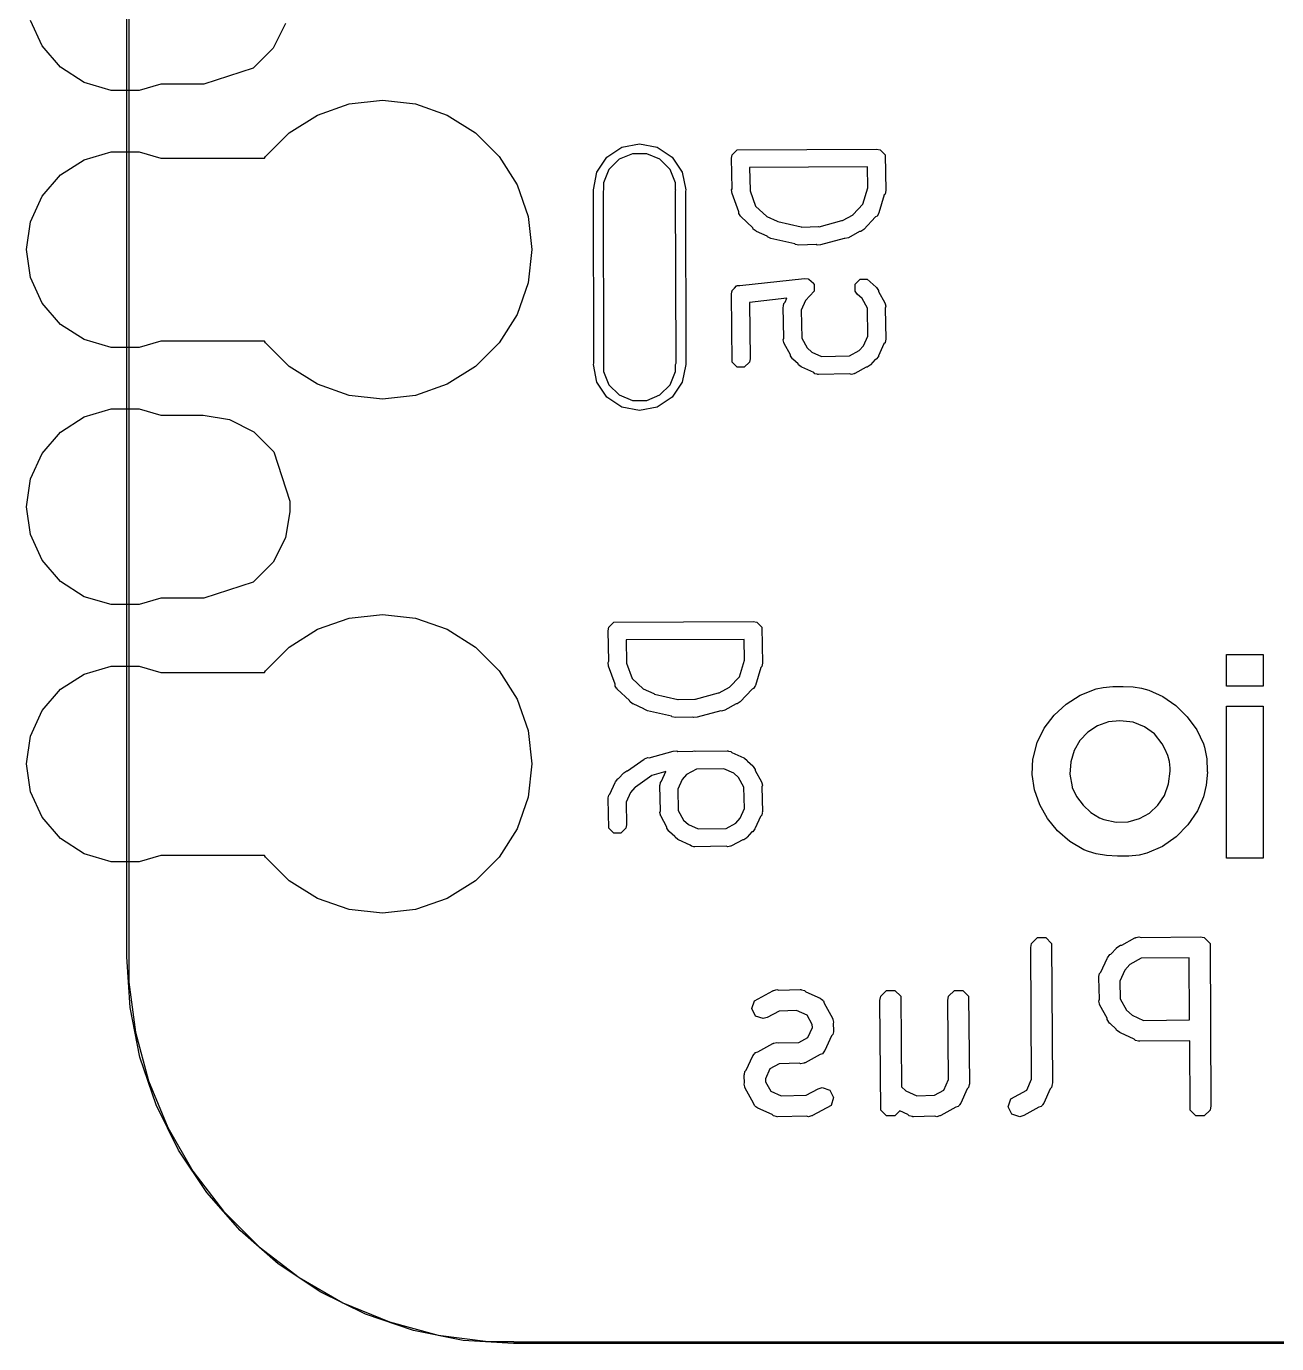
# Model space of a CAD drawing. Extents: x 139.1 to 157.9, y -115.6 to -94.4.
# Drawn here: x 139.11 to 145.28, y -115.58 to -109.07 of the extents above; entities that cross this region are included whole.
import ezdxf

# ---------------------------------------------------------------- set-up
doc = ezdxf.new("R2010")
doc.units = 0
doc.layers.add('BLACK', color=7, linetype='CONTINUOUS')

msp = doc.modelspace()

# ---------------------------------------------------------------- linework, layer by layer
at = {"layer": 'BLACK', "linetype": 'CONTINUOUS'}
for p, q in [((139.60648, -113.664927), (139.6061, -96.3411)), ((139.615719, -96.342272), (139.6161, -113.6661)), ((139.187784, -109.166387), (139.130071, -109.040014)), ((140.390669, -109.056129), (140.329245, -109.176678)), ((139.278762, -109.271381), (139.187784, -109.166387)), ((140.329245, -109.176678), (140.230643, -109.27528)), ((139.395636, -109.346491), (139.278762, -109.271381)), ((140.230643, -109.27528), (139.987446, -109.3543)), ((139.528936, -109.385632), (139.395636, -109.346491)), ((139.774569, -109.3543), (139.667864, -109.385632)), ((139.987446, -109.3543), (139.774569, -109.3543)), ((139.667864, -109.385632), (139.528936, -109.385632)), ((140.704157, -109.452906), (140.8684, -109.4344)), ((140.8684, -109.4344), (141.032643, -109.452906)), ((140.54815, -109.507495), (140.704157, -109.452906)), ((141.032643, -109.452906), (141.18865, -109.507495)), ((140.408202, -109.59543), (140.54815, -109.507495)), ((141.18865, -109.507495), (141.328598, -109.59543)), ((140.29133, -109.712302), (140.408202, -109.59543)), ((141.328598, -109.59543), (141.44547, -109.712302)), ((139.395636, -109.728509), (139.528936, -109.689368)), ((139.528936, -109.689368), (139.667864, -109.689368)), ((139.667864, -109.689368), (139.774569, -109.7207)), ((141.977038, -109.715838), (142.051072, -109.666371)), ((142.102954, -109.699), (142.037458, -109.726129)), ((142.051072, -109.666371), (142.1384, -109.649)), ((142.173846, -109.699), (142.102954, -109.699)), ((142.1384, -109.649), (142.225728, -109.666371)), ((142.239342, -109.726129), (142.173846, -109.699)), ((142.225728, -109.666371), (142.299762, -109.715838)), ((142.596081, -109.70375), (142.620825, -109.679006)), ((142.620825, -109.679006), (143.308881, -109.675526)), ((143.308881, -109.675526), (143.326377, -109.679006)), ((143.326377, -109.679006), (143.351121, -109.70375)), ((139.278762, -109.803619), (139.395636, -109.728509)), ((139.774569, -109.7207), (140.286053, -109.7207)), ((140.286053, -109.7207), (140.29133, -109.712302)), ((141.44547, -109.712302), (141.533405, -109.85225)), ((141.927571, -109.789872), (141.977038, -109.715838)), ((142.037458, -109.726129), (141.987329, -109.776258)), ((142.289471, -109.776258), (142.239342, -109.726129)), ((142.299762, -109.715838), (142.349229, -109.789872)), ((142.592601, -109.721246), (142.596081, -109.70375)), ((142.595561, -109.87197), (142.592601, -109.721246)), ((143.263996, -109.763801), (142.681798, -109.766746)), ((143.265996, -109.865586), (143.263996, -109.763801)), ((143.351121, -109.70375), (143.354601, -109.880903)), ((139.187784, -109.908613), (139.278762, -109.803619)), ((141.9102, -109.8772), (141.927571, -109.789872)), ((141.987329, -109.776258), (141.9602, -109.841754)), ((142.3166, -109.841754), (142.289471, -109.776258)), ((142.349229, -109.789872), (142.3666, -109.8772)), ((142.681798, -109.766746), (142.684041, -109.880903)), ((141.533405, -109.85225), (141.587994, -110.008257)), ((141.910594, -109.878415), (141.9102, -109.8772)), ((141.9102, -109.8804), (141.910594, -109.878415)), ((141.912069, -110.733446), (141.9102, -109.8804)), ((141.9602, -109.8772), (141.958323, -109.882974)), ((141.958323, -109.882974), (141.9602, -110.7392)), ((141.9602, -109.841754), (141.9602, -109.8772)), ((142.3166, -109.8772), (142.3166, -109.841754)), ((142.316994, -109.878415), (142.3166, -109.8772)), ((142.3166, -109.8804), (142.316994, -109.878415)), ((142.318469, -110.733446), (142.3166, -109.8804)), ((142.3666, -109.8772), (142.364723, -109.882974)), ((142.364723, -109.882974), (142.3666, -110.7392)), ((142.592716, -109.877662), (142.595561, -109.87197)), ((142.594947, -109.895361), (142.592716, -109.877662)), ((142.628012, -109.985631), (142.594947, -109.895361)), ((142.684041, -109.880903), (142.683967, -109.88127)), ((142.683967, -109.88127), (142.71166, -109.956872)), ((143.240836, -109.948404), (143.265507, -109.866445)), ((143.265507, -109.866445), (143.265996, -109.865586)), ((143.354601, -109.880903), (143.351121, -109.898399)), ((139.130071, -110.034986), (139.187784, -109.908613)), ((142.71166, -109.956872), (142.766179, -110.007983)), ((143.192828, -109.999615), (143.240836, -109.948404)), ((143.347005, -109.902514), (143.320324, -109.991155)), ((143.351121, -109.898399), (143.347005, -109.902514)), ((141.587994, -110.008257), (141.6065, -110.1725)), ((142.628012, -109.994194), (142.628012, -109.985631)), ((142.634953, -110.004581), (142.628012, -109.994194)), ((142.635712, -110.006653), (142.634953, -110.004581)), ((142.636651, -110.007122), (142.635712, -110.006653)), ((142.637923, -110.009026), (142.636651, -110.007122)), ((142.697785, -110.065145), (142.637923, -110.009026)), ((142.766179, -110.007983), (142.818425, -110.031598)), ((143.141135, -110.02799), (143.192641, -109.999667)), ((143.192641, -109.999667), (143.192828, -109.999615)), ((143.303998, -110.010398), (143.245416, -110.072889)), ((143.31149, -110.006653), (143.303998, -110.010398)), ((143.317663, -109.995822), (143.31149, -110.006653)), ((143.31919, -109.994194), (143.317663, -109.995822)), ((143.320324, -109.991155), (143.31919, -109.993144)), ((143.31919, -109.993144), (143.31919, -109.994194)), ((139.1103, -110.1725), (139.130071, -110.034986)), ((142.699576, -110.070516), (142.697785, -110.065145)), ((142.713669, -110.081453), (142.699576, -110.070516)), ((142.716589, -110.082772), (142.713669, -110.081453)), ((142.716618, -110.0828), (142.716589, -110.082772)), ((142.716649, -110.0828), (142.716618, -110.0828)), ((142.76914, -110.106526), (142.716649, -110.0828)), ((142.818425, -110.031598), (142.821684, -110.034127)), ((142.821684, -110.034127), (142.936793, -110.060068)), ((142.936793, -110.060068), (142.939251, -110.061229)), ((142.939251, -110.061229), (143.021498, -110.058703)), ((143.021498, -110.058703), (143.024666, -110.059333)), ((143.024666, -110.059333), (143.138135, -110.028136)), ((143.138135, -110.028136), (143.141135, -110.02799)), ((143.225287, -110.0828), (143.16967, -110.113384)), ((143.230584, -110.0828), (143.225287, -110.0828)), ((143.245416, -110.072889), (143.230584, -110.0828)), ((142.77076, -110.109226), (142.76914, -110.106526)), ((142.786889, -110.116846), (142.77076, -110.109226)), ((142.90501, -110.143465), (142.786889, -110.116846)), ((142.908208, -110.146663), (142.90501, -110.143465)), ((142.925704, -110.150143), (142.908208, -110.146663)), ((143.01122, -110.147516), (142.925704, -110.150143)), ((143.014769, -110.149645), (143.01122, -110.147516)), ((143.032587, -110.148778), (143.014769, -110.149645)), ((143.14872, -110.116847), (143.032587, -110.148778)), ((143.152465, -110.118096), (143.14872, -110.116847)), ((143.16967, -110.113384), (143.152465, -110.118096)), ((139.130071, -110.310014), (139.1103, -110.1725)), ((141.6065, -110.1725), (141.587994, -110.336743)), ((139.187784, -110.436387), (139.130071, -110.310014)), ((141.587994, -110.336743), (141.533405, -110.49275)), ((142.606966, -110.363424), (142.616709, -110.351517)), ((142.616709, -110.351517), (142.619142, -110.351248)), ((142.619142, -110.351248), (142.620825, -110.349566)), ((142.620825, -110.349566), (142.634381, -110.349566)), ((142.634381, -110.349566), (142.953086, -110.314381)), ((142.953086, -110.314381), (142.970841, -110.316103)), ((142.970841, -110.316103), (142.972712, -110.317634)), ((142.972712, -110.317634), (142.975131, -110.317634)), ((142.975131, -110.317634), (142.986013, -110.328516)), ((142.986013, -110.328516), (142.997925, -110.338262)), ((142.997925, -110.338262), (142.998165, -110.340668)), ((142.998165, -110.340668), (142.999874, -110.342377)), ((142.999874, -110.342377), (142.999874, -110.357755)), ((143.202778, -110.342377), (143.227521, -110.317634)), ((143.202778, -110.377371), (143.202778, -110.342377)), ((143.227521, -110.317634), (143.262515, -110.317634)), ((143.262515, -110.317634), (143.306751, -110.357215)), ((142.592601, -110.391806), (142.594776, -110.380867)), ((142.596081, -110.728616), (142.592601, -110.391806)), ((142.59455, -110.3786), (142.595445, -110.377505)), ((142.594776, -110.380867), (142.59455, -110.3786)), ((142.595445, -110.377505), (142.596081, -110.37431)), ((142.596081, -110.37431), (142.606966, -110.363424)), ((142.866147, -110.412649), (142.681168, -110.43307)), ((142.857149, -110.432555), (142.866147, -110.412649)), ((142.999875, -110.37737), (142.958293, -110.423843)), ((142.999874, -110.357755), (143.001407, -110.37308)), ((143.001407, -110.37308), (142.999874, -110.374952)), ((142.999874, -110.374952), (142.999875, -110.37737)), ((143.212689, -110.392203), (143.202778, -110.377371)), ((143.236987, -110.413944), (143.212689, -110.392203)), ((143.26328, -110.461758), (143.236987, -110.413944)), ((143.306751, -110.357215), (143.306906, -110.357267)), ((143.306906, -110.357267), (143.306999, -110.357437)), ((143.306999, -110.357437), (143.309279, -110.359477)), ((143.309279, -110.359477), (143.31919, -110.37431)), ((143.31919, -110.37431), (143.31919, -110.379605)), ((143.31919, -110.379605), (143.349774, -110.435223)), ((139.278762, -110.541381), (139.187784, -110.436387)), ((142.681168, -110.43307), (142.684041, -110.71112)), ((142.848052, -110.455669), (142.848498, -110.453422)), ((142.85108, -110.609828), (142.848052, -110.455669)), ((142.848167, -110.452427), (142.849113, -110.450333)), ((142.848498, -110.453422), (142.848167, -110.452427)), ((142.849113, -110.450333), (142.851532, -110.438173)), ((142.851532, -110.438173), (142.857149, -110.432555)), ((142.958293, -110.423843), (142.93667, -110.471679)), ((142.93667, -110.471679), (142.939372, -110.609235)), ((143.265982, -110.599315), (143.26328, -110.461758)), ((143.349774, -110.435223), (143.350378, -110.43743)), ((143.350378, -110.43743), (143.351121, -110.438173)), ((143.351121, -110.438173), (143.351162, -110.440293)), ((143.351162, -110.440293), (143.354486, -110.452428)), ((143.354486, -110.452428), (143.351572, -110.461167)), ((143.351572, -110.461167), (143.354601, -110.615326)), ((139.395636, -110.616491), (139.278762, -110.541381)), ((141.533405, -110.49275), (141.44547, -110.632698)), ((142.848167, -110.618568), (142.85108, -110.609828)), ((142.939372, -110.609235), (142.965666, -110.65705)), ((143.24436, -110.647151), (143.265982, -110.599315)), ((139.528936, -110.655632), (139.395636, -110.616491)), ((139.667864, -110.655632), (139.528936, -110.655632)), ((139.774569, -110.6243), (139.667864, -110.655632)), ((140.286053, -110.6243), (139.774569, -110.6243)), ((140.29133, -110.632698), (140.286053, -110.6243)), ((140.408202, -110.74957), (140.29133, -110.632698)), ((141.44547, -110.632698), (141.328598, -110.74957)), ((142.85149, -110.630702), (142.848167, -110.618568)), ((142.851532, -110.632822), (142.85149, -110.630702)), ((142.852274, -110.633564), (142.851532, -110.632822)), ((142.852879, -110.635773), (142.852274, -110.633564)), ((142.883464, -110.69139), (142.852879, -110.635773)), ((142.965666, -110.65705), (142.989674, -110.678531)), ((143.175065, -110.69745), (143.222881, -110.671156)), ((143.222881, -110.671156), (143.24436, -110.647151)), ((143.345503, -110.638439), (143.319189, -110.696657)), ((143.351121, -110.632822), (143.345503, -110.638439)), ((143.35354, -110.620659), (143.351121, -110.632822)), ((143.354486, -110.618567), (143.35354, -110.620659)), ((143.354601, -110.615326), (143.354154, -110.617571)), ((143.354154, -110.617571), (143.354486, -110.618567)), ((141.9102, -110.7392), (141.912069, -110.733446)), ((141.927571, -110.826528), (141.9102, -110.7392)), ((141.9602, -110.7392), (141.9602, -110.774646)), ((142.3166, -110.7392), (142.318469, -110.733446)), ((142.3166, -110.774646), (142.3166, -110.7392)), ((142.3666, -110.7392), (142.349229, -110.826528)), ((142.620825, -110.75336), (142.596081, -110.728616)), ((142.680561, -110.728616), (142.655817, -110.75336)), ((142.684041, -110.71112), (142.680561, -110.728616)), ((142.883464, -110.696686), (142.883464, -110.69139)), ((142.893375, -110.711518), (142.883464, -110.696686)), ((142.895654, -110.713557), (142.893375, -110.711518)), ((142.895748, -110.713728), (142.895654, -110.713557)), ((142.895902, -110.713779), (142.895748, -110.713728)), ((142.921687, -110.736851), (142.895902, -110.713779)), ((142.923096, -110.741076), (142.921687, -110.736851)), ((142.937189, -110.752013), (142.923096, -110.741076)), ((142.989674, -110.678531), (143.037508, -110.700152)), ((143.037508, -110.700152), (143.175065, -110.69745)), ((143.279384, -110.74117), (143.277346, -110.743449)), ((143.279557, -110.741076), (143.279384, -110.74117)), ((143.279609, -110.740919), (143.279557, -110.741076)), ((143.302679, -110.715136), (143.279609, -110.740919)), ((143.306906, -110.713728), (143.302679, -110.715136)), ((143.317843, -110.699635), (143.306906, -110.713728)), ((143.319162, -110.696715), (143.317843, -110.699635)), ((143.319189, -110.696686), (143.319162, -110.696715)), ((143.319189, -110.696657), (143.319189, -110.696686)), ((140.54815, -110.837505), (140.408202, -110.74957)), ((141.328598, -110.74957), (141.18865, -110.837505)), ((141.9602, -110.774646), (141.987329, -110.840142)), ((142.289471, -110.840142), (142.3166, -110.774646)), ((142.655817, -110.75336), (142.620825, -110.75336)), ((142.940106, -110.753331), (142.937189, -110.752013)), ((142.940138, -110.75336), (142.940106, -110.753331)), ((142.940169, -110.75336), (142.940138, -110.75336)), ((142.998384, -110.779673), (142.940169, -110.75336)), ((143.004002, -110.785291), (142.998384, -110.779673)), ((143.016164, -110.78771), (143.004002, -110.785291)), ((143.018257, -110.788656), (143.016164, -110.78771)), ((143.019252, -110.788324), (143.018257, -110.788656)), ((143.021498, -110.788771), (143.019252, -110.788324)), ((143.175656, -110.785742), (143.021498, -110.788771)), ((143.184396, -110.788656), (143.175656, -110.785742)), ((143.19653, -110.785332), (143.184396, -110.788656)), ((143.198651, -110.785291), (143.19653, -110.785332)), ((143.199393, -110.784548), (143.198651, -110.785291)), ((143.201601, -110.783944), (143.199393, -110.784548)), ((143.257218, -110.753359), (143.201601, -110.783944)), ((143.262514, -110.75336), (143.257218, -110.753359)), ((143.277346, -110.743449), (143.262514, -110.75336)), ((140.704157, -110.892094), (140.54815, -110.837505)), ((141.18865, -110.837505), (141.032643, -110.892094)), ((141.977038, -110.900562), (141.927571, -110.826528)), ((141.987329, -110.840142), (142.037458, -110.890271)), ((142.239342, -110.890271), (142.289471, -110.840142)), ((142.349229, -110.826528), (142.299762, -110.900562)), ((140.8684, -110.9106), (140.704157, -110.892094)), ((141.032643, -110.892094), (140.8684, -110.9106)), ((142.051072, -110.950029), (141.977038, -110.900562)), ((142.037458, -110.890271), (142.102954, -110.9174)), ((142.102954, -110.9174), (142.173846, -110.9174)), ((142.173846, -110.9174), (142.239342, -110.890271)), ((142.299762, -110.900562), (142.225728, -110.950029)), ((139.278762, -111.073619), (139.395636, -110.998509)), ((139.395636, -110.998509), (139.528936, -110.959368)), ((139.528936, -110.959368), (139.667864, -110.959368)), ((139.667864, -110.959368), (139.774569, -110.9907)), ((139.774569, -110.9907), (139.983398, -110.9907)), ((139.983398, -110.9907), (140.113029, -111.011231)), ((142.1384, -110.9674), (142.051072, -110.950029)), ((142.225728, -110.950029), (142.1384, -110.9674)), ((140.113029, -111.011231), (140.233578, -111.072655)), ((139.187784, -111.178613), (139.278762, -111.073619)), ((140.233578, -111.072655), (140.33218, -111.171257)), ((139.130071, -111.304986), (139.187784, -111.178613)), ((140.33218, -111.171257), (140.4112, -111.414454)), ((139.1103, -111.4425), (139.130071, -111.304986)), ((139.130071, -111.580014), (139.1103, -111.4425)), ((140.4112, -111.414454), (140.4112, -111.466498)), ((140.4112, -111.466498), (140.390669, -111.596129)), ((139.187784, -111.706387), (139.130071, -111.580014)), ((140.390669, -111.596129), (140.329245, -111.716678)), ((139.278762, -111.811381), (139.187784, -111.706387)), ((140.329245, -111.716678), (140.230643, -111.81528)), ((139.395636, -111.886491), (139.278762, -111.811381)), ((140.230643, -111.81528), (139.987446, -111.8943)), ((139.528936, -111.925632), (139.395636, -111.886491)), ((139.774569, -111.8943), (139.667864, -111.925632)), ((139.987446, -111.8943), (139.774569, -111.8943)), ((139.667864, -111.925632), (139.528936, -111.925632)), ((140.704157, -111.992906), (140.8684, -111.9744)), ((140.8684, -111.9744), (141.032643, -111.992906)), ((140.54815, -112.047495), (140.704157, -111.992906)), ((141.032643, -111.992906), (141.18865, -112.047495)), ((141.983001, -112.054914), (141.986481, -112.037418)), ((141.986481, -112.037418), (142.011225, -112.012674)), ((142.011225, -112.012674), (142.699281, -112.009194)), ((142.699281, -112.009194), (142.716777, -112.012674)), ((142.716777, -112.012674), (142.741521, -112.037418)), ((142.741521, -112.037418), (142.745001, -112.214571)), ((140.408202, -112.13543), (140.54815, -112.047495)), ((141.18865, -112.047495), (141.328598, -112.13543)), ((141.985961, -112.205638), (141.983001, -112.054914)), ((142.654396, -112.097469), (142.072198, -112.100414)), ((142.072198, -112.100414), (142.074441, -112.214571)), ((142.656396, -112.199254), (142.654396, -112.097469)), ((140.29133, -112.252302), (140.408202, -112.13543)), ((141.328598, -112.13543), (141.44547, -112.252302)), ((145.037281, -112.250644), (145.037281, -112.17235)), ((145.037281, -112.17235), (145.127936, -112.17235)), ((145.127936, -112.17235), (145.218591, -112.17235)), ((145.218591, -112.17235), (145.218591, -112.250644)), ((139.395636, -112.268509), (139.528936, -112.229368)), ((139.528936, -112.229368), (139.667864, -112.229368)), ((139.667864, -112.229368), (139.774569, -112.2607)), ((141.983116, -112.21133), (141.985961, -112.205638)), ((141.985347, -112.229029), (141.983116, -112.21133)), ((142.018412, -112.319299), (141.985347, -112.229029)), ((142.074441, -112.214571), (142.074367, -112.214938)), ((142.074367, -112.214938), (142.10206, -112.29054)), ((142.631236, -112.282072), (142.655907, -112.200113)), ((142.655907, -112.200113), (142.656396, -112.199254)), ((142.737405, -112.236182), (142.710724, -112.324823)), ((142.741521, -112.232067), (142.737405, -112.236182)), ((142.745001, -112.214571), (142.741521, -112.232067)), ((139.278762, -112.343619), (139.395636, -112.268509)), ((139.774569, -112.2607), (140.286053, -112.2607)), ((140.286053, -112.2607), (140.29133, -112.252302)), ((141.44547, -112.252302), (141.533405, -112.39225)), ((142.10206, -112.29054), (142.156579, -112.341651)), ((142.583228, -112.333283), (142.631236, -112.282072)), ((145.037281, -112.328937), (145.037281, -112.250644)), ((145.218591, -112.250644), (145.218591, -112.328937)), ((139.187784, -112.448613), (139.278762, -112.343619)), ((142.018412, -112.327862), (142.018412, -112.319299)), ((142.025353, -112.338249), (142.018412, -112.327862)), ((142.026112, -112.340321), (142.025353, -112.338249)), ((142.027051, -112.34079), (142.026112, -112.340321)), ((142.028323, -112.342694), (142.027051, -112.34079)), ((142.088185, -112.398813), (142.028323, -112.342694)), ((142.156579, -112.341651), (142.208825, -112.365266)), ((142.208825, -112.365266), (142.212084, -112.367795)), ((142.212084, -112.367795), (142.327193, -112.393736)), ((142.415066, -112.393001), (142.528535, -112.361804)), ((142.528535, -112.361804), (142.531535, -112.361658)), ((142.531535, -112.361658), (142.583041, -112.333335)), ((142.583041, -112.333335), (142.583228, -112.333283)), ((142.694398, -112.344066), (142.635816, -112.406557)), ((142.70189, -112.340321), (142.694398, -112.344066)), ((142.708063, -112.32949), (142.70189, -112.340321)), ((142.70959, -112.327862), (142.708063, -112.32949)), ((142.710724, -112.324823), (142.70959, -112.326812)), ((142.70959, -112.326812), (142.70959, -112.327862)), ((144.314804, -112.373543), (144.393887, -112.342226)), ((144.393887, -112.342226), (144.427596, -112.335229)), ((144.427596, -112.335229), (144.474968, -112.330584)), ((144.474968, -112.330584), (144.526531, -112.329396)), ((144.526531, -112.329396), (144.57597, -112.331788)), ((144.57597, -112.331788), (144.616969, -112.337881)), ((144.616969, -112.337881), (144.652689, -112.348137)), ((144.652689, -112.348137), (144.722312, -112.379938)), ((145.127936, -112.328937), (145.037281, -112.328937)), ((145.218591, -112.328937), (145.127936, -112.328937)), ((141.533405, -112.39225), (141.587994, -112.548257)), ((142.089976, -112.404184), (142.088185, -112.398813)), ((142.104069, -112.415121), (142.089976, -112.404184)), ((142.106989, -112.41644), (142.104069, -112.415121)), ((142.107018, -112.416468), (142.106989, -112.41644)), ((142.107049, -112.416468), (142.107018, -112.416468)), ((142.15954, -112.440194), (142.107049, -112.416468)), ((142.327193, -112.393736), (142.329651, -112.394897)), ((142.329651, -112.394897), (142.411898, -112.392371)), ((142.411898, -112.392371), (142.415066, -112.393001)), ((142.615687, -112.416468), (142.56007, -112.447052)), ((142.620984, -112.416468), (142.615687, -112.416468)), ((142.635816, -112.406557), (142.620984, -112.416468)), ((144.185086, -112.471548), (144.24476, -112.417142)), ((144.24476, -112.417142), (144.314804, -112.373543)), ((144.722312, -112.379938), (144.786704, -112.424719)), ((144.786704, -112.424719), (144.843313, -112.480178)), ((145.037281, -112.802817), (145.037281, -112.427834)), ((145.037281, -112.427834), (145.127936, -112.427834)), ((145.127936, -112.427834), (145.218591, -112.427834)), ((145.218591, -112.427834), (145.218591, -112.802817)), ((139.130071, -112.574986), (139.187784, -112.448613)), ((142.16116, -112.442894), (142.15954, -112.440194)), ((142.177289, -112.450514), (142.16116, -112.442894)), ((142.29541, -112.477133), (142.177289, -112.450514)), ((142.298608, -112.480331), (142.29541, -112.477133)), ((142.316104, -112.483811), (142.298608, -112.480331)), ((142.40162, -112.481184), (142.316104, -112.483811)), ((142.405169, -112.483313), (142.40162, -112.481184)), ((142.422987, -112.482446), (142.405169, -112.483313)), ((142.53912, -112.450515), (142.422987, -112.482446)), ((142.542865, -112.451764), (142.53912, -112.450515)), ((142.56007, -112.447052), (142.542865, -112.451764)), ((144.137114, -112.53529), (144.185086, -112.471548)), ((144.509831, -112.499309), (144.454969, -112.504851)), ((144.575511, -112.507128), (144.509831, -112.499309)), ((144.843313, -112.480178), (144.889591, -112.544016)), ((141.587994, -112.548257), (141.6065, -112.7125)), ((144.102177, -112.606894), (144.137114, -112.53529)), ((144.351942, -112.55575), (144.313017, -112.59735)), ((144.399729, -112.524267), (144.351942, -112.55575)), ((144.454969, -112.504851), (144.399729, -112.524267)), ((144.632638, -112.528966), (144.575511, -112.507128)), ((144.680828, -112.564585), (144.632638, -112.528966)), ((144.889591, -112.544016), (144.922987, -112.61393)), ((139.1103, -112.7125), (139.130071, -112.574986)), ((144.081606, -112.684888), (144.102177, -112.606894)), ((144.313017, -112.59735), (144.284363, -112.647115)), ((144.719698, -112.613746), (144.680828, -112.564585)), ((144.732666, -112.637384), (144.719698, -112.613746)), ((144.922987, -112.61393), (144.928057, -112.629645)), ((142.078416, -112.747097), (142.161156, -112.688745)), ((142.161156, -112.688745), (142.16116, -112.688739)), ((142.16116, -112.688739), (142.161168, -112.688736)), ((142.161168, -112.688736), (142.163017, -112.687433)), ((142.163017, -112.687433), (142.179505, -112.680623)), ((142.179505, -112.680623), (142.185973, -112.681916)), ((142.185973, -112.681916), (142.305015, -112.649187)), ((142.305015, -112.649187), (142.322833, -112.64832)), ((142.322833, -112.64832), (142.327195, -112.650937)), ((142.327195, -112.650937), (142.401142, -112.649994)), ((142.401142, -112.649994), (142.408656, -112.647937)), ((142.408656, -112.647937), (142.414324, -112.649826)), ((142.414324, -112.649826), (142.571555, -112.647822)), ((142.571555, -112.647822), (142.573801, -112.648268)), ((142.573801, -112.648268), (142.574797, -112.647937)), ((142.574797, -112.647937), (142.57689, -112.648883)), ((142.57689, -112.648883), (142.589051, -112.651302)), ((142.589051, -112.651302), (142.594668, -112.656919)), ((142.594668, -112.656919), (142.652885, -112.683234)), ((142.652885, -112.683234), (142.652914, -112.683234)), ((142.652914, -112.683234), (142.652943, -112.68326)), ((142.652943, -112.68326), (142.655865, -112.684581)), ((142.655865, -112.684581), (142.669957, -112.695518)), ((144.077433, -112.764949), (144.081122, -112.687985)), ((144.081122, -112.687985), (144.081606, -112.684888)), ((144.284363, -112.647115), (144.267388, -112.703093)), ((144.747741, -112.67139), (144.732666, -112.637384)), ((144.75562, -112.700644), (144.747741, -112.67139)), ((144.928057, -112.629645), (144.9393, -112.688292)), ((144.9393, -112.688292), (144.94202, -112.747655)), ((139.130071, -112.850014), (139.1103, -112.7125)), ((141.6065, -112.7125), (141.587994, -112.876743)), ((142.034922, -112.78532), (142.060256, -112.757008)), ((142.060256, -112.757008), (142.075088, -112.747097)), ((142.075088, -112.747097), (142.078416, -112.747097)), ((142.268993, -112.750713), (142.199597, -112.769793)), ((142.247549, -112.798154), (142.268993, -112.750713)), ((142.420184, -112.737935), (142.370173, -112.765436)), ((142.555047, -112.736215), (142.420184, -112.737935)), ((142.60338, -112.758063), (142.555047, -112.736215)), ((142.627387, -112.779543), (142.60338, -112.758063)), ((142.669957, -112.695518), (142.671365, -112.699743)), ((142.671365, -112.699743), (142.697149, -112.722813)), ((142.697149, -112.722813), (142.697306, -112.722866)), ((142.697306, -112.722866), (142.6974, -112.723038)), ((142.6974, -112.723038), (142.699678, -112.725076)), ((142.699678, -112.725076), (142.709589, -112.739908)), ((142.709589, -112.739908), (142.709589, -112.745203)), ((142.709589, -112.745203), (142.740174, -112.800822)), ((144.267388, -112.703093), (144.263502, -112.763331)), ((144.751195, -112.81164), (144.758527, -112.747655)), ((144.758383, -112.734018), (144.75562, -112.700644)), ((144.758527, -112.747655), (144.758383, -112.734018)), ((144.94226, -112.752887), (144.93693, -112.817059)), ((144.94202, -112.747655), (144.94226, -112.752887)), ((141.992098, -112.862017), (142.018412, -112.803798)), ((142.018412, -112.803798), (142.018413, -112.803771)), ((142.018413, -112.803771), (142.018438, -112.803742)), ((142.018438, -112.803742), (142.019759, -112.800821)), ((142.019759, -112.800821), (142.030696, -112.786729)), ((142.030696, -112.786729), (142.034922, -112.78532)), ((142.199597, -112.769793), (142.117945, -112.827378)), ((142.238452, -112.821268), (142.238898, -112.819021)), ((142.241387, -112.943774), (142.238452, -112.821268)), ((142.238567, -112.818026), (142.239513, -112.815932)), ((142.238898, -112.819021), (142.238567, -112.818026)), ((142.239513, -112.815932), (142.241932, -112.803772)), ((142.241932, -112.803772), (142.247549, -112.798154)), ((142.348692, -112.789444), (142.327207, -112.836974)), ((142.370173, -112.765436), (142.348692, -112.789444)), ((142.653708, -112.827407), (142.627387, -112.779543)), ((142.740174, -112.800822), (142.740778, -112.803029)), ((142.740778, -112.803029), (142.741521, -112.803772)), ((142.741521, -112.803772), (142.741572, -112.805929)), ((142.741572, -112.805929), (142.744886, -112.818027)), ((142.744886, -112.818027), (142.742065, -112.826488)), ((144.088981, -112.840988), (144.077433, -112.764949)), ((144.263502, -112.763331), (144.274113, -112.825878)), ((144.730465, -112.86841), (144.751195, -112.81164)), ((144.93693, -112.817059), (144.923303, -112.874439)), ((145.037281, -113.177801), (145.037281, -112.802817)), ((145.218591, -112.802817), (145.218591, -113.177801)), ((139.187784, -112.976387), (139.130071, -112.850014)), ((141.587994, -112.876743), (141.533405, -113.03275)), ((141.983001, -112.885131), (141.983447, -112.882885)), ((141.986481, -113.030353), (141.983001, -112.885131)), ((141.983116, -112.88189), (141.984061, -112.879797)), ((141.983447, -112.882885), (141.983116, -112.88189)), ((141.984061, -112.879797), (141.986481, -112.867635)), ((141.986481, -112.867635), (141.992098, -112.862017)), ((142.09324, -112.853305), (142.071756, -112.900836)), ((142.115558, -112.828363), (142.09324, -112.853305)), ((142.117945, -112.827378), (142.115558, -112.828363)), ((142.327207, -112.836974), (142.329744, -112.942853)), ((142.656245, -112.933287), (142.653708, -112.827407)), ((142.742065, -112.826488), (142.745001, -112.948994)), ((144.114556, -112.914077), (144.088981, -112.840988)), ((144.274113, -112.825878), (144.275016, -112.828865)), ((144.275016, -112.828865), (144.295924, -112.873523)), ((144.295924, -112.873523), (144.328254, -112.916649)), ((144.698238, -112.916704), (144.730465, -112.86841)), ((144.923303, -112.874439), (144.892998, -112.944005)), ((142.071756, -112.900836), (142.074441, -113.012857)), ((142.238567, -112.952236), (142.241387, -112.943774)), ((142.24188, -112.964334), (142.238567, -112.952236)), ((142.329744, -112.942853), (142.356066, -112.990718)), ((142.63476, -112.980819), (142.656245, -112.933287)), ((142.74394, -112.954327), (142.741521, -112.96649)), ((142.744886, -112.952235), (142.74394, -112.954327)), ((142.745001, -112.948994), (142.744554, -112.951239)), ((142.744554, -112.951239), (142.744886, -112.952235)), ((144.152949, -112.982189), (144.114556, -112.914077)), ((144.328254, -112.916649), (144.367662, -112.953352)), ((144.367662, -112.953352), (144.409805, -112.978736)), ((144.656417, -112.955262), (144.698238, -112.916704)), ((144.892998, -112.944005), (144.846623, -113.013899)), ((139.278762, -113.081381), (139.187784, -112.976387)), ((142.074441, -113.012857), (142.070961, -113.030353)), ((142.241932, -112.96649), (142.24188, -112.964334)), ((142.242674, -112.967232), (142.241932, -112.96649)), ((142.243279, -112.969441), (142.242674, -112.967232)), ((142.273864, -113.025058), (142.243279, -112.969441)), ((142.356066, -112.990718), (142.380074, -113.012199)), ((142.380074, -113.012199), (142.427908, -113.03382)), ((142.565465, -113.031118), (142.613281, -113.004824)), ((142.613281, -113.004824), (142.63476, -112.980819)), ((142.735903, -112.972107), (142.709589, -113.030325)), ((142.741521, -112.96649), (142.735903, -112.972107)), ((144.202949, -113.043301), (144.152949, -112.982189)), ((144.409805, -112.978736), (144.431206, -112.986946)), ((144.431206, -112.986946), (144.492395, -112.999927)), ((144.492395, -112.999927), (144.551594, -112.998134)), ((144.551594, -112.998134), (144.606902, -112.982825)), ((144.606902, -112.982825), (144.656417, -112.955262)), ((144.846623, -113.013899), (144.788697, -113.073078)), ((139.395636, -113.156491), (139.278762, -113.081381)), ((141.533405, -113.03275), (141.44547, -113.172698)), ((142.011225, -113.055097), (141.986481, -113.030353)), ((142.046217, -113.055097), (142.011225, -113.055097)), ((142.070961, -113.030353), (142.046217, -113.055097)), ((142.273864, -113.030354), (142.273864, -113.025058)), ((142.283775, -113.045186), (142.273864, -113.030354)), ((142.286054, -113.047225), (142.283775, -113.045186)), ((142.286148, -113.047396), (142.286054, -113.047225)), ((142.286302, -113.047447), (142.286148, -113.047396)), ((142.312087, -113.070519), (142.286302, -113.047447)), ((142.313496, -113.074744), (142.312087, -113.070519)), ((142.327589, -113.085681), (142.313496, -113.074744)), ((142.427908, -113.03382), (142.565465, -113.031118)), ((142.667746, -113.077117), (142.652914, -113.087028)), ((142.669784, -113.074838), (142.667746, -113.077117)), ((142.669957, -113.074744), (142.669784, -113.074838)), ((142.670009, -113.074587), (142.669957, -113.074744)), ((142.693079, -113.048804), (142.670009, -113.074587)), ((142.697306, -113.047396), (142.693079, -113.048804)), ((142.708243, -113.033303), (142.697306, -113.047396)), ((142.709562, -113.030383), (142.708243, -113.033303)), ((142.709589, -113.030354), (142.709562, -113.030383)), ((142.709589, -113.030325), (142.709589, -113.030354)), ((144.263347, -113.095386), (144.202949, -113.043301)), ((144.788697, -113.073078), (144.720512, -113.120253)), ((142.330506, -113.086999), (142.327589, -113.085681)), ((142.330538, -113.087028), (142.330506, -113.086999)), ((142.330569, -113.087028), (142.330538, -113.087028)), ((142.388784, -113.113341), (142.330569, -113.087028)), ((142.394402, -113.118959), (142.388784, -113.113341)), ((142.406564, -113.121378), (142.394402, -113.118959)), ((142.408657, -113.122324), (142.406564, -113.121378)), ((142.409652, -113.121992), (142.408657, -113.122324)), ((142.411898, -113.122439), (142.409652, -113.121992)), ((142.566056, -113.11941), (142.411898, -113.122439)), ((142.574796, -113.122324), (142.566056, -113.11941)), ((142.58693, -113.119), (142.574796, -113.122324)), ((142.589051, -113.118959), (142.58693, -113.119)), ((142.589793, -113.118216), (142.589051, -113.118959)), ((142.592001, -113.117612), (142.589793, -113.118216)), ((142.647618, -113.087027), (142.592001, -113.117612)), ((142.652914, -113.087028), (142.647618, -113.087027)), ((144.332935, -113.13642), (144.263347, -113.095386)), ((144.354649, -113.145959), (144.332935, -113.13642)), ((144.393698, -113.157116), (144.354649, -113.145959)), ((144.720512, -113.120253), (144.643361, -113.154131)), ((139.528936, -113.195632), (139.395636, -113.156491)), ((139.667864, -113.195632), (139.528936, -113.195632)), ((139.774569, -113.1643), (139.667864, -113.195632)), ((140.286053, -113.1643), (139.774569, -113.1643)), ((140.29133, -113.172698), (140.286053, -113.1643)), ((140.408202, -113.28957), (140.29133, -113.172698)), ((141.44547, -113.172698), (141.328598, -113.28957)), ((144.443534, -113.164524), (144.393698, -113.157116)), ((144.498859, -113.16803), (144.443534, -113.164524)), ((144.554377, -113.167487), (144.498859, -113.16803)), ((144.604789, -113.162743), (144.554377, -113.167487)), ((144.643361, -113.154131), (144.604789, -113.162743)), ((145.127936, -113.177801), (145.037281, -113.177801)), ((145.218591, -113.177801), (145.127936, -113.177801)), ((140.54815, -113.377505), (140.408202, -113.28957)), ((141.328598, -113.28957), (141.18865, -113.377505)), ((140.704157, -113.432094), (140.54815, -113.377505)), ((141.18865, -113.377505), (141.032643, -113.432094)), ((140.8684, -113.4506), (140.704157, -113.432094)), ((141.032643, -113.432094), (140.8684, -113.4506)), ((144.070582, -113.619591), (144.074642, -113.599179)), ((144.074642, -113.599179), (144.10351, -113.570311)), ((144.10351, -113.570311), (144.144334, -113.570311)), ((144.144334, -113.570311), (144.173202, -113.599179)), ((144.173202, -113.599179), (144.177262, -114.290151)), ((144.519473, -113.607564), (144.58436, -113.571882)), ((144.58436, -113.571882), (144.586937, -113.571176)), ((144.586937, -113.571176), (144.587803, -113.570311)), ((144.587803, -113.570311), (144.590208, -113.57028)), ((144.590208, -113.57028), (144.604433, -113.566385)), ((144.604433, -113.566385), (144.615164, -113.569962)), ((144.615164, -113.569962), (144.906242, -113.566251)), ((144.906242, -113.566251), (144.926654, -113.570311)), ((144.926654, -113.570311), (144.955522, -113.599179)), ((144.955522, -113.599179), (144.959582, -114.401911)), ((139.6061, -113.6661), (139.60648, -113.664927)), ((139.62244, -113.915405), (139.6061, -113.6661)), ((139.6161, -113.6661), (139.6161, -113.790633)), ((144.074405, -114.270296), (144.070582, -113.619591)), ((144.447206, -113.673649), (144.448746, -113.670244)), ((144.448746, -113.670244), (144.461506, -113.653802)), ((144.461506, -113.653802), (144.466436, -113.652158)), ((144.466436, -113.652158), (144.493352, -113.622077)), ((144.493352, -113.622077), (144.493413, -113.621895)), ((144.493413, -113.621895), (144.493614, -113.621784)), ((144.493614, -113.621784), (144.495992, -113.619127)), ((144.495992, -113.619127), (144.513296, -113.607564)), ((144.513296, -113.607564), (144.519473, -113.607564)), ((144.853155, -113.669808), (144.615229, -113.672841)), ((144.854708, -113.976695), (144.853155, -113.669808)), ((144.416474, -113.741639), (144.447175, -113.673719)), ((144.447175, -113.673685), (144.447206, -113.673649)), ((144.447175, -113.673719), (144.447175, -113.673685)), ((144.534475, -113.731475), (144.509655, -113.786386)), ((144.559536, -113.703467), (144.534475, -113.731475)), ((144.615229, -113.672841), (144.559536, -113.703467)), ((139.6161, -113.790633), (139.648609, -114.037567)), ((144.405862, -113.768604), (144.406383, -113.765983)), ((144.409122, -113.874764), (144.405862, -113.768604)), ((144.405996, -113.764822), (144.4071, -113.762379)), ((144.406383, -113.765983), (144.405996, -113.764822)), ((144.4071, -113.762379), (144.409922, -113.748192)), ((144.409922, -113.748192), (144.416474, -113.741639)), ((144.509655, -113.786386), (144.512319, -113.873106)), ((142.705253, -113.88267), (142.7962, -113.832655)), ((142.7962, -113.832655), (142.798777, -113.831949)), ((142.798777, -113.831949), (142.799643, -113.831084)), ((142.799643, -113.831084), (142.802226, -113.831004)), ((142.802226, -113.831004), (142.816273, -113.827158)), ((142.816273, -113.827158), (142.825654, -113.830284)), ((142.825654, -113.830284), (142.931815, -113.827024)), ((142.931815, -113.827024), (142.934435, -113.827545)), ((142.934435, -113.827545), (142.935597, -113.827158)), ((142.935597, -113.827158), (142.938039, -113.828262)), ((142.938039, -113.828262), (142.952227, -113.831084)), ((142.952227, -113.831084), (142.95878, -113.837637)), ((142.95878, -113.837637), (143.030177, -113.86991)), ((143.325515, -113.880364), (143.329575, -113.859952)), ((143.329575, -113.859952), (143.358443, -113.831084)), ((143.358443, -113.831084), (143.399267, -113.831084)), ((143.399267, -113.831084), (143.428135, -113.859952)), ((143.428135, -113.859952), (143.431483, -114.30695)), ((143.660795, -113.880364), (143.664855, -113.859952)), ((143.664855, -113.859952), (143.693723, -113.831084)), ((143.693723, -113.831084), (143.734547, -113.831084)), ((143.734547, -113.831084), (143.763415, -113.859952)), ((143.763415, -113.859952), (143.767475, -114.290151)), ((139.671182, -114.160444), (139.62244, -113.915405)), ((142.692343, -113.9214), (142.705253, -113.88267)), ((142.710601, -113.957914), (142.692343, -113.9214)), ((142.914031, -113.930817), (142.827311, -113.933481)), ((142.965562, -113.954109), (142.914031, -113.930817)), ((143.030177, -113.86991), (143.038565, -113.87642)), ((143.038565, -113.87642), (143.041271, -113.877322)), ((143.041271, -113.877322), (143.04242, -113.879412)), ((143.04242, -113.879412), (143.046618, -113.88267)), ((143.046618, -113.88267), (143.050321, -113.893779)), ((143.050321, -113.893779), (143.091284, -113.968269)), ((143.329575, -114.422323), (143.325515, -113.880364)), ((143.664477, -114.270606), (143.660795, -113.880364)), ((144.405996, -113.884145), (144.409122, -113.874764)), ((144.409842, -113.898191), (144.405996, -113.884145)), ((144.409922, -113.900776), (144.409842, -113.898191)), ((144.410787, -113.901641), (144.409922, -113.900776)), ((144.411493, -113.904218), (144.410787, -113.901641)), ((144.447175, -113.969106), (144.411493, -113.904218)), ((144.512319, -113.873106), (144.543078, -113.929043)), ((144.543078, -113.929043), (144.571088, -113.954104)), ((142.749331, -113.970824), (142.710601, -113.957914)), ((142.769404, -113.965326), (142.749331, -113.970824)), ((142.827311, -113.933481), (142.769404, -113.965326)), ((142.990788, -113.999982), (142.965562, -113.954109)), ((143.091284, -113.968269), (143.091989, -113.970846)), ((143.091989, -113.970846), (143.092855, -113.971712)), ((143.092855, -113.971712), (143.093072, -113.974799)), ((143.093072, -113.974799), (143.096781, -113.988342)), ((143.096781, -113.988342), (143.094506, -113.995166)), ((143.094506, -113.995166), (143.096915, -114.029378)), ((144.447176, -113.975284), (144.447175, -113.969106)), ((144.458738, -113.992589), (144.447176, -113.975284)), ((144.461397, -113.994968), (144.458738, -113.992589)), ((144.461506, -113.995166), (144.461397, -113.994968)), ((144.461684, -113.995225), (144.461506, -113.995166)), ((144.49177, -114.022143), (144.461684, -113.995225)), ((144.571088, -113.954104), (144.627473, -113.979592)), ((144.627473, -113.979592), (144.854708, -113.976695)), ((139.648609, -114.037567), (139.713072, -114.278145)), ((142.969829, -114.063124), (142.99181, -114.014496)), ((142.99181, -114.014496), (142.990788, -113.999982)), ((143.086302, -114.056342), (143.054031, -114.127738)), ((143.092855, -114.04979), (143.086302, -114.056342)), ((143.095676, -114.035602), (143.092855, -114.04979)), ((143.096781, -114.03316), (143.095676, -114.035602)), ((143.096915, -114.029378), (143.096393, -114.031998)), ((143.096393, -114.031998), (143.096781, -114.03316)), ((144.493413, -114.027072), (144.49177, -114.022143)), ((144.509854, -114.039832), (144.493413, -114.027072)), ((144.513261, -114.041372), (144.509854, -114.039832)), ((144.513297, -114.041404), (144.513261, -114.041372)), ((144.513331, -114.041403), (144.513297, -114.041404)), ((144.581249, -114.072104), (144.513331, -114.041403)), ((142.72171, -114.134391), (142.7962, -114.093429)), ((142.7962, -114.093429), (142.798777, -114.092723)), ((142.798777, -114.092723), (142.799643, -114.091858)), ((142.799643, -114.091858), (142.802226, -114.091778)), ((142.802226, -114.091778), (142.816273, -114.087932)), ((142.816273, -114.087932), (142.825654, -114.091058)), ((142.825654, -114.091058), (142.924557, -114.08802)), ((142.924557, -114.08802), (142.969829, -114.063124)), ((144.587803, -114.078658), (144.581249, -114.072104)), ((144.60199, -114.081479), (144.587803, -114.078658)), ((144.604433, -114.082584), (144.60199, -114.081479)), ((144.605594, -114.082196), (144.604433, -114.082584)), ((144.608215, -114.082718), (144.605594, -114.082196)), ((144.855228, -114.079568), (144.608215, -114.082718)), ((144.856962, -114.422323), (144.855228, -114.079568)), ((139.75149, -114.397025), (139.671182, -114.160444)), ((142.665568, -114.225932), (142.697841, -114.154536)), ((142.697841, -114.154536), (142.704351, -114.146147)), ((142.704351, -114.146147), (142.705253, -114.143442)), ((142.705253, -114.143442), (142.707343, -114.142292)), ((142.707343, -114.142292), (142.710601, -114.138095)), ((142.710601, -114.138095), (142.72171, -114.134391)), ((142.949643, -114.190497), (142.935597, -114.194344)), ((142.952227, -114.190418), (142.949643, -114.190497)), ((142.953092, -114.189552), (142.952227, -114.190418)), ((142.95567, -114.188847), (142.953092, -114.189552)), ((143.030156, -114.147884), (142.95567, -114.188847)), ((143.041271, -114.14418), (143.030156, -114.147884)), ((143.04453, -114.13998), (143.041271, -114.14418)), ((143.046618, -114.138832), (143.04453, -114.13998)), ((143.047518, -114.136129), (143.046618, -114.138832)), ((143.054031, -114.127738), (143.047518, -114.136129)), ((142.654955, -114.252898), (142.655476, -114.250277)), ((142.657363, -114.287108), (142.654955, -114.252898)), ((142.655089, -114.249116), (142.656193, -114.246673)), ((142.655476, -114.250277), (142.655089, -114.249116)), ((142.656193, -114.246673), (142.659015, -114.232486)), ((142.659015, -114.232486), (142.665568, -114.225932)), ((142.78204, -114.21915), (142.760059, -114.267779)), ((142.827312, -114.194255), (142.78204, -114.21915)), ((142.926215, -114.191217), (142.827312, -114.194255)), ((142.935597, -114.194344), (142.926215, -114.191217)), ((139.713072, -114.278145), (139.808385, -114.508252)), ((142.655089, -114.293933), (142.657363, -114.287108)), ((142.658797, -114.307475), (142.655089, -114.293933)), ((142.659015, -114.310563), (142.658797, -114.307475)), ((142.65988, -114.311428), (142.659015, -114.310563)), ((142.660586, -114.314006), (142.65988, -114.311428)), ((142.701548, -114.388492), (142.660586, -114.314006)), ((142.760059, -114.267779), (142.761081, -114.282292)), ((142.761081, -114.282292), (142.786308, -114.328165)), ((142.961904, -114.348742), (143.01972, -114.316949)), ((143.01972, -114.316949), (143.039793, -114.311452)), ((143.039793, -114.311452), (143.078524, -114.324362)), ((143.431483, -114.30695), (143.453486, -114.326637)), ((143.64039, -114.323898), (143.664477, -114.270606)), ((143.756861, -114.317116), (143.724591, -114.388512)), ((143.763415, -114.310563), (143.756861, -114.317116)), ((143.766237, -114.296373), (143.763415, -114.310563)), ((143.767341, -114.293932), (143.766237, -114.296373)), ((143.767475, -114.290151), (143.766953, -114.29277)), ((143.766953, -114.29277), (143.767341, -114.293932)), ((144.050177, -114.323898), (144.074405, -114.270296)), ((144.166648, -114.317116), (144.134378, -114.388512)), ((144.173202, -114.310563), (144.166648, -114.317116)), ((144.176024, -114.296373), (144.173202, -114.310563)), ((144.177128, -114.293932), (144.176024, -114.296373)), ((144.177262, -114.290151), (144.17674, -114.29277)), ((144.17674, -114.29277), (144.177128, -114.293932)), ((142.786308, -114.328165), (142.838379, -114.351702)), ((142.838379, -114.351702), (142.961904, -114.348742)), ((143.078524, -114.324362), (143.096781, -114.360876)), ((143.096781, -114.360876), (143.083871, -114.399607)), ((143.453486, -114.326637), (143.508397, -114.351457)), ((143.508397, -114.351457), (143.595117, -114.348793)), ((143.595117, -114.348793), (143.64039, -114.323898)), ((143.958956, -114.405692), (143.971866, -114.366962)), ((143.971866, -114.366962), (144.050177, -114.323898)), ((139.861991, -114.6211), (139.75149, -114.397025)), ((142.705253, -114.399607), (142.701548, -114.388492)), ((142.709452, -114.402866), (142.705253, -114.399607)), ((142.710601, -114.404954), (142.709452, -114.402866)), ((142.713303, -114.405854), (142.710601, -114.404954)), ((142.721695, -114.412367), (142.713303, -114.405854)), ((142.79309, -114.444638), (142.721695, -114.412367)), ((142.799643, -114.451191), (142.79309, -114.444638)), ((142.81383, -114.454012), (142.799643, -114.451191)), ((142.986966, -114.451251), (142.972851, -114.455117)), ((142.989481, -114.451191), (142.986966, -114.451251)), ((142.990346, -114.450325), (142.989481, -114.451191)), ((142.992923, -114.44962), (142.990346, -114.450325)), ((143.083871, -114.399607), (142.992923, -114.44962)), ((143.358443, -114.451191), (143.329575, -114.422323)), ((143.399267, -114.451191), (143.358443, -114.451191)), ((143.423822, -114.426635), (143.399267, -114.451191)), ((143.463649, -114.444637), (143.423822, -114.426635)), ((143.470203, -114.451191), (143.463649, -114.444637)), ((143.484392, -114.454013), (143.470203, -114.451191)), ((143.620202, -114.45127), (143.606156, -114.455117)), ((143.622787, -114.451191), (143.620202, -114.45127)), ((143.623652, -114.450325), (143.622787, -114.451191)), ((143.626229, -114.44962), (143.623652, -114.450325)), ((143.700716, -114.408658), (143.626229, -114.44962)), ((143.711831, -114.404954), (143.700716, -114.408658)), ((143.715089, -114.400754), (143.711831, -114.404954)), ((143.717177, -114.399607), (143.715089, -114.400754)), ((143.718077, -114.396904), (143.717177, -114.399607)), ((143.724591, -114.388512), (143.718077, -114.396904)), ((143.977213, -114.442207), (143.958956, -114.405692)), ((144.015943, -114.455117), (143.977213, -114.442207)), ((144.036016, -114.44962), (144.015943, -114.455117)), ((144.110503, -114.408658), (144.036016, -114.44962)), ((144.121618, -114.404954), (144.110503, -114.408658)), ((144.124876, -114.400754), (144.121618, -114.404954)), ((144.126964, -114.399607), (144.124876, -114.400754)), ((144.127864, -114.396904), (144.126964, -114.399607)), ((144.134378, -114.388512), (144.127864, -114.396904)), ((144.88583, -114.451191), (144.856962, -114.422323)), ((144.926654, -114.451191), (144.88583, -114.451191)), ((144.955522, -114.422323), (144.926654, -114.451191)), ((144.959582, -114.401911), (144.955522, -114.422323)), ((139.808385, -114.508252), (139.932918, -114.723949)), ((142.816273, -114.455117), (142.81383, -114.454012)), ((142.817434, -114.454729), (142.816273, -114.455117)), ((142.820055, -114.455251), (142.817434, -114.454729)), ((142.962978, -114.451826), (142.820055, -114.455251)), ((142.972851, -114.455117), (142.962978, -114.451826)), ((143.486834, -114.455117), (143.484392, -114.454013)), ((143.487995, -114.454729), (143.486834, -114.455117)), ((143.490615, -114.455251), (143.487995, -114.454729)), ((143.596775, -114.45199), (143.490615, -114.455251)), ((143.606156, -114.455117), (143.596775, -114.45199)), ((140.000795, -114.828834), (139.861991, -114.6211)), ((139.932918, -114.723949), (140.084539, -114.921545)), ((140.165526, -115.016674), (140.000795, -114.828834)), ((140.084539, -114.921545), (140.260655, -115.097661)), ((140.353366, -115.181405), (140.165526, -115.016674)), ((140.260655, -115.097661), (140.458251, -115.249282)), ((140.5611, -115.320209), (140.353366, -115.181405)), ((140.458251, -115.249282), (140.673948, -115.373815)), ((140.785175, -115.43071), (140.5611, -115.320209)), ((140.673948, -115.373815), (140.904055, -115.469128)), ((141.021756, -115.511018), (140.785175, -115.43071)), ((140.904055, -115.469128), (141.144633, -115.533591)), ((141.266795, -115.55976), (141.021756, -115.511018)), ((141.144633, -115.533591), (141.391567, -115.5661)), ((141.5161, -115.5761), (141.266795, -115.55976)), ((141.391567, -115.5661), (141.5161, -115.5661)), ((141.5161, -115.5661), (141.517272, -115.56648)), ((155.484927, -115.575719), (141.5161, -115.5761)), ((141.517272, -115.56648), (155.4861, -115.5661))]:
    msp.add_line(p, q, dxfattribs=at)

doc.saveas('drawing.dxf')
